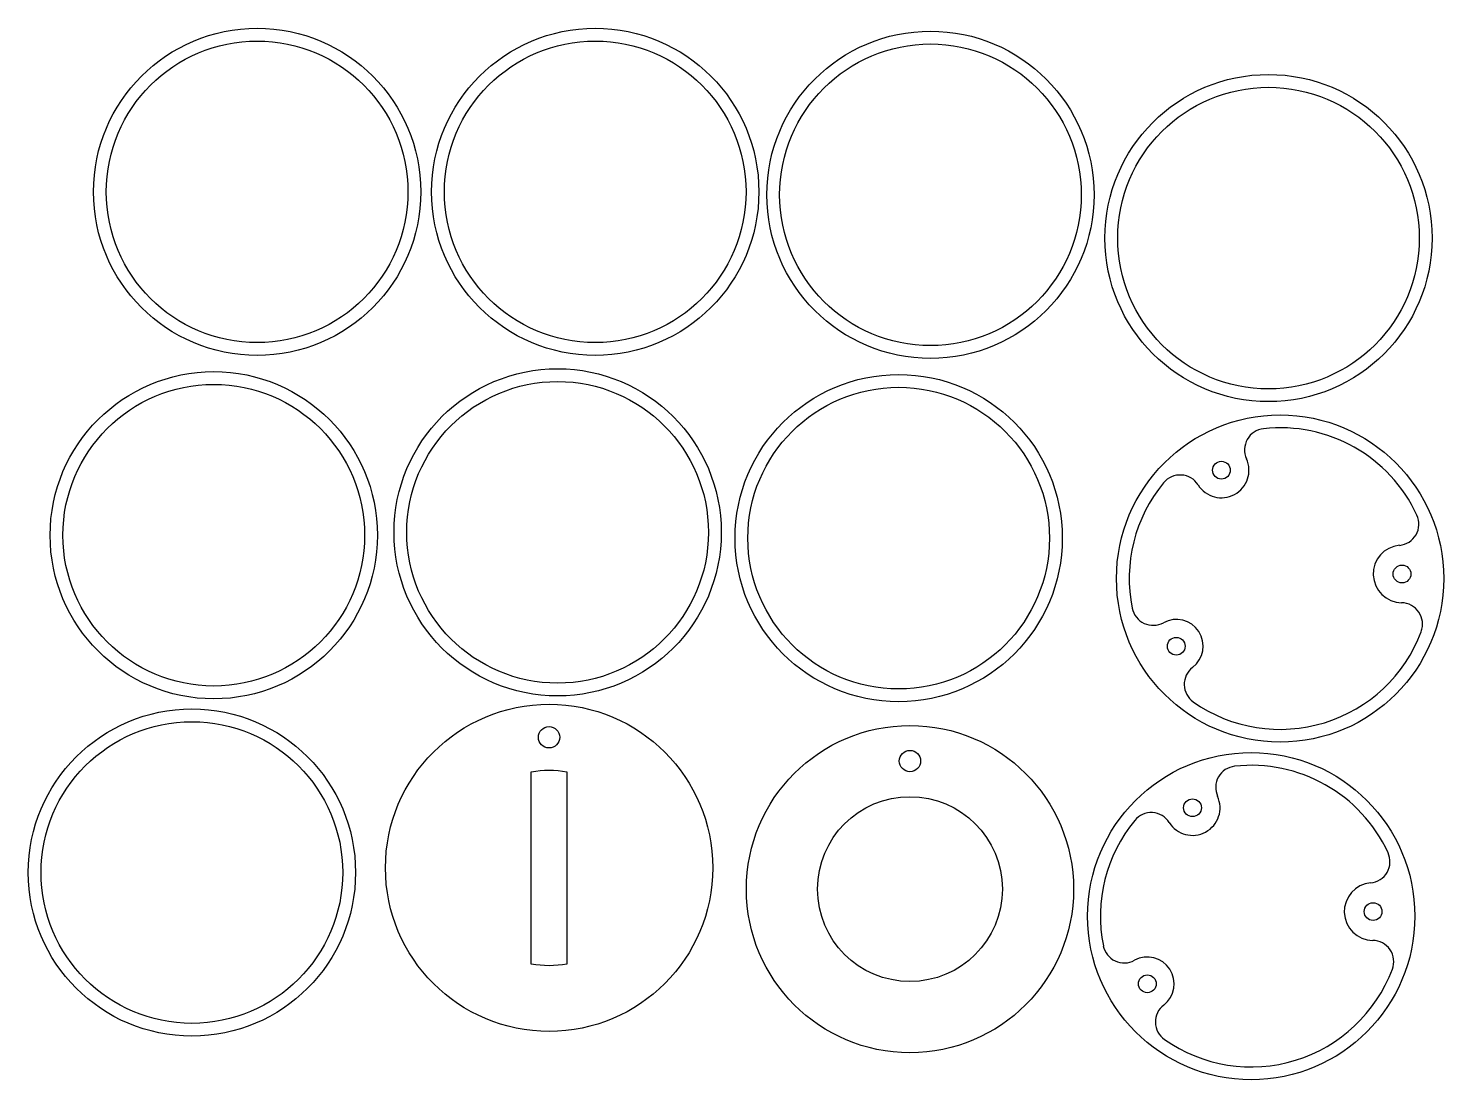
# Model space of a CAD drawing. Header units: millimetres. Extents: x -23 to 176, y -29 to 119.
import ezdxf

# ---------------------------------------------------------------- set-up
doc = ezdxf.new("R2010")
doc.units = ezdxf.units.MM

msp = doc.modelspace()

# ---------------------------------------------------------------- linework, layer by layer
msp.add_lwpolyline([(52.73, -12.87, -0.091673), (47.73, -12.87), (47.73, 14.18, -0.091673), (52.73, 14.18)], format="xyb", close=True)
for centre, radius in [((9.17, 95.74), 23.01), ((56.72, 95.74), 23.01), ((103.86, 95.33), 23.01), ((9.17, 95.74), 21.21), ((56.72, 95.74), 21.21), ((103.86, 95.33), 21.21), ((151.4, 89.24), 23.01), ((151.4, 89.24), 21.21), ((3.07, 47.44), 23.01), ((51.43, 47.85), 23.01), ((99.39, 47.04), 23.01), ((3.07, 47.44), 21.21), ((51.43, 47.85), 21.21), ((99.39, 47.04), 21.21), ((153.03, 41.35), 23.01), ((144.78, 56.59), 1.25), ((170.18, 41.99), 1.25), ((138.43, 31.83), 1.25), ((0, 0), 23.01), ((50.23, 0.66), 23.01), ((0, 0), 21.21), ((50.23, 19.03), 1.5), ((100.98, -2.33), 23.01), ((100.98, 15.68), 1.5), ((148.97, -6.13), 23.01), ((100.98, -2.33), 13), ((140.71, 9.11), 1.25), ((166.11, -5.49), 1.25), ((134.36, -15.65), 1.25)]:
    msp.add_circle(centre, radius)
for centre, radius, start, end in [((151.03, 59.45), 3, 96.3095, 204.5585), ((153.03, 41.35), 21.21, 24.8731, 96.3095), ((144.78, 56.59), 3.88, 212.3273, 24.5585), ((138.97, 52.92), 3, 32.3273, 140.5764), ((153.03, 41.35), 21.21, 140.5764, 191.3479), ((169.55, 49.01), 3, 275.0921, 24.8731), ((170.18, 41.99), 4.05, 95.0921, 269.1501), ((170.07, 34.94), 3, 339.3691, 89.1501), ((135.18, 37.77), 3, 191.3479, 298.6543), ((138.43, 31.83), 3.77, 307.5684, 118.6543), ((153.03, 41.35), 21.21, 234.8748, 339.3691), ((142.55, 26.46), 3, 127.5684, 234.8748), ((146.97, 11.97), 3, 96.3095, 204.5585), ((148.97, -6.13), 21.21, 24.8731, 96.3095), ((140.71, 9.11), 3.88, 212.3273, 24.5585), ((134.9, 5.43), 3, 32.3273, 140.5764), ((148.97, -6.13), 21.21, 140.5764, 191.3479), ((165.49, 1.53), 3, 275.0921, 24.8731), ((166.11, -5.49), 4.05, 95.0921, 269.1501), ((166.01, -12.54), 3, 339.3691, 89.1501), ((131.11, -9.71), 3, 191.3479, 298.6543), ((134.36, -15.65), 3.77, 307.5684, 118.6543), ((148.97, -6.13), 21.21, 234.8748, 339.3691), ((138.49, -21.02), 3, 127.5684, 234.8748)]:
    msp.add_arc(centre, radius, start, end)

doc.saveas('drawing.dxf')
